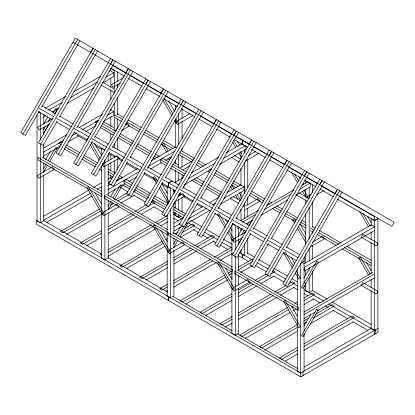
<?xml version="1.0" encoding="UTF-8"?>
<svg xmlns="http://www.w3.org/2000/svg" width="415" height="415" viewBox="0 0 415 415"><rect width="100%" height="100%" fill="white"/><g stroke="black" fill="none" stroke-linecap="round" stroke-linejoin="round"><path stroke-width="0.62" d="M23.038 134.019L77.636 39.456M39.28 111.313L25.388 135.378L20.75 132.696L75.348 38.133L394.25 222.29L391.9 226.362L73.014 42.252M41.541 107.397L79.986 40.81M44.006 123.618L47.818 117.014M43.435 129.895L45.655 126.041M48.202 121.636L50.106 118.337M53.286 112.828L55.828 108.424L57.395 109.332L54.853 113.736M43.409 133.552L48.814 124.194M92.976 48.311L38.377 142.874L43.02 145.556L56.912 121.491M90.641 52.43L92.991 48.358M40.67 144.197L95.263 49.634M59.495 117.014L97.613 50.988M45.593 159.796L50.36 151.537M43.435 168.827L46.293 163.873M48.202 160.569L55.828 147.356L57.395 148.259L49.447 162.021M43.731 171.935L47.543 165.326M110.603 58.489L56.004 153.052L60.647 155.734L74.539 131.669M58.297 154.375L112.896 59.812M110.556 63.931L112.911 59.859M76.801 127.753L115.246 61.166M128.23 68.667L73.637 163.23L78.274 165.907L92.488 141.287M125.895 72.786L128.245 68.714M75.924 164.553L130.523 69.99M94.75 137.37L132.873 71.344M145.862 78.845L91.264 173.408L95.901 176.085L109.793 152.025M93.551 174.731L148.15 80.162M145.815 84.287L148.165 80.214M112.055 148.108L150.5 81.522M163.489 89.023L108.891 183.586L113.534 186.262L127.747 161.643M161.155 93.142L163.505 89.069M111.184 184.908L165.777 90.34M130.009 157.726L168.127 91.699M110.696 196.648L115.147 188.939M108.216 206.229L111.08 201.275M112.984 197.971L120.615 184.758L122.181 185.661L114.234 199.428M108.512 209.336L112.325 202.728M181.116 99.201L126.518 193.763L131.161 196.44L145.053 172.381M128.811 195.086L183.404 100.518M181.07 104.642L183.42 100.57M147.315 168.464L185.759 101.877M198.744 109.378L144.15 203.941L148.788 206.618L163.002 181.998M146.438 205.264L201.036 110.696M165.263 178.082L203.386 112.055M214.036 123.675L216.391 119.603L161.777 214.119L166.415 216.796L180.307 192.736M164.065 215.442L218.663 120.874M182.569 188.82L221.013 122.233M173.657 204.486L175.566 201.182M178.424 196.228L180.333 192.923M183.191 187.969L185.738 183.565M234.003 129.729L179.405 224.297L184.047 226.974L197.934 202.914M176.142 234.434L180.592 226.725M181.692 225.62L236.291 131.052M233.956 135.171L236.306 131.104M173.662 244.015L176.204 239.611M178.113 236.306L183.835 226.398M200.523 198.437L238.641 132.411M173.641 247.672L177.77 240.513M179.996 236.659L187.627 223.446L186.06 222.544M249.296 144.031L251.646 139.959L197.032 234.475L201.674 237.152L215.567 213.092M199.325 235.798L253.918 141.23M217.828 209.176L256.273 142.589M230.413 198.588L231.036 197.504M269.257 150.085L214.664 244.653L219.302 247.33L233.194 223.27M216.952 245.971L271.55 151.408M269.216 155.526L271.566 151.459M235.777 218.793L273.9 152.767M238.329 235.212L242.142 228.608M238.392 240.389L239.03 239.289M241.572 234.885L244.43 229.931M247.293 224.977L249.197 221.672M238.371 244.046L242.184 237.442M244.726 233.038L245.996 230.833M249.176 225.329L252.04 220.375M286.884 160.263L232.291 254.831L236.929 257.507L250.821 233.448M284.55 164.382L286.9 160.315M234.579 256.148L289.177 161.585M253.083 229.531L291.527 162.945M304.517 170.441L249.918 265.009L254.561 267.685L268.448 243.626M252.206 266.326L306.804 171.763M304.47 175.882L306.82 171.81M271.037 239.149L309.154 173.122M319.721 179.218L265.123 273.786L269.76 276.463L283.652 252.403M267.41 275.109L322.009 180.541M319.675 184.659L322.024 180.592M286.241 247.926L324.359 181.9M337.348 189.396L282.75 283.964L287.393 286.64L341.986 192.078M335.014 193.52L337.364 189.448M285.043 285.281L339.636 190.718M303.993 277.962L310.031 267.499M303.993 326.05L310.669 314.487M361.123 285.25L362.689 282.537L377.951 291.346L376.379 294.059L361.014 285.188M45.323 108.185L66.047 96.218M73.891 91.694L100.778 76.168M109.181 71.318L110.302 70.669L113.736 72.656L113.736 76.495L102.531 82.959M48.757 110.167L62.203 102.406M70.602 97.556L97.489 82.035M105.892 77.18L113.736 72.656M43.16 117.243L45.956 115.624M52.119 112.066L58.842 108.185M67.246 103.335L94.132 87.809M52.368 118.763L37.656 127.255L39.223 129.968L49.577 123.992M123.587 77.647L111.49 84.629L113.056 87.342L120.137 83.254M43.642 148.088L67.168 134.501M78.933 127.711L102.458 114.13M97.401 120.63L95.113 121.953L96.783 122.913M43.16 152.331L63.324 140.69M71.722 135.84L76.765 132.93M82.367 129.693L98.609 120.314M107.013 115.463L113.736 111.583L113.736 115.422L104.212 120.921M43.16 156.17L59.962 146.469M68.926 141.292L78.445 135.798M85.729 131.591L95.813 125.771M87.005 139.238L88.053 138.631M115.624 130.331L116.719 129.703M124.889 124.982L127.613 123.411L129.179 126.124M54.697 169.128L38.782 178.315L37.215 175.602L52.472 166.794L54.043 169.507M121.554 130.528L129.293 126.061M102.547 164.091L117.258 155.594L118.825 158.307M189.997 113.596L175.83 121.777L177.397 124.49L192.768 115.619M102.261 165.663L103.828 164.755L102.879 163.105M119.479 157.933L103.568 167.121L102.313 164.947M43.642 216.277L88.457 190.407M93.494 187.492L101.338 182.968M108.061 179.088L111.225 177.247M43.16 220.521L90.771 193.032M97.489 189.152L101.41 186.89M108.133 183.01L110.374 181.718M41.007 222.492L43.222 221.216M107.869 185.811L110.67 184.193M116.273 180.961L137.557 168.672M151.558 160.584L175.083 147.003L176.557 147.854M46.516 222.419L91.891 196.228M107.942 189.733L139.871 171.302M148.269 166.451L175.156 150.925M130.663 187.269L123.976 183.414L123.976 180.852L126.269 179.529L132.95 183.388M166.685 165.829L160.558 162.296L160.558 159.734L162.846 158.411L168.972 161.949M107.942 193.572L125.304 183.549M128.666 181.609L136.509 177.081M150.51 168.993L161.715 162.53M165.637 160.263L171.8 156.704M99.507 208.963L60.429 231.518L62.717 232.841L100.679 210.929M115.137 199.937L127.415 192.845M110.727 205.124L113.518 203.516M117.985 200.938L128.588 194.811M133.614 191.912L135.285 190.947L134.372 190.418M179.866 168.049L192.399 160.812M66.628 234.423L101.234 214.441M120.775 203.163L134.73 195.107M119.479 206.53L103.568 215.717L102.002 213.004L117.258 204.196L118.825 206.909M182.631 170.067L189.608 166.042M162.457 179.405L168.615 182.958L172.049 180.976L165.331 177.101M175.457 190.75L168.744 186.875L168.744 183.036L172.178 181.054L178.891 184.929M174.367 182.735L183.3 177.579M191.673 172.744L218.466 157.275M226.284 152.762L241.914 143.74M177.802 184.716L180.037 183.43M187.85 178.917L215.203 163.126M223.016 158.613L245.348 145.722M101.473 230.724L80.261 242.972L82.549 244.29L101.53 233.334M108.17 226.855L131.057 213.642M134.968 211.385L146.132 204.943M151.153 202.043L152.829 201.073L155.117 202.396L137.816 212.387M175.011 190.169L173.335 191.133L173.335 189.214M184.504 184.691L211.852 168.895M219.67 164.387L245.903 149.239L245.903 146.038M108.227 229.469L133.905 214.643M86.46 245.872L101.53 237.173M108.227 233.308L136.696 216.869M141.162 214.29L154.001 206.878M169.299 201.374L167.665 202.318L168.293 203.402M178.019 196.337L182.922 193.509L184.488 196.222M248.58 155.599L255.666 151.511M174.248 202.136L184.602 196.155M245.244 161.144L258.976 153.218M101.208 253.778L100.093 254.421L101.468 255.215M107.91 249.908L151.449 224.769M155.355 222.513L167.079 215.748M107.967 252.517L153.182 226.414M157.648 223.835L167.696 218.036M173.833 214.488L174.948 213.844L173.579 213.051M107.967 256.356L155.412 228.966M160.439 226.061L167.696 221.875M101.447 166.275L101.447 258.031L104.881 260.013L108.206 258.094L108.206 212.864M175.28 212.817L175.28 215.406L178.715 217.387L180.93 216.106M173.875 223.27L183.394 217.776M191.797 212.926L203.002 206.457M209.16 202.899L218.684 197.4M227.088 192.55L240.529 184.789L243.963 186.771L243.963 190.61L220.438 204.19M173.947 227.197L180.11 223.638M187.948 219.11L206.437 208.439M212.594 204.88L215.395 203.267M223.799 198.412L243.963 186.771M173.947 231.036L182.911 225.859M185.152 224.567L209.798 210.338M162.348 241.374L119.925 265.87L122.218 267.193L163.52 243.34M165.699 239.445L167.375 238.475M175.187 233.967L177.978 232.353M184.68 228.483L192.493 223.976L194.78 225.293L181.941 232.706M126.124 268.775L165.196 246.214M180.271 237.515L194.225 229.454M245.53 205.959L258.063 198.723L259.629 201.436M184.602 244.757L169.232 253.627L167.665 250.914L182.922 242.106L184.488 244.819M245.462 209.617L260.288 201.057M167.665 261.206L139.756 277.319L142.049 278.641L167.722 263.816M173.807 257.658L190.552 247.994M195.019 245.415L212.324 235.424L214.612 236.747L196.751 247.06M240.633 220.604L258.498 210.291M266.871 205.456L293.664 189.987M301.482 185.474L307.619 181.931M173.864 260.272L192.845 249.316M242.365 222.248L255.765 214.514M264.137 209.679L290.931 194.21M299.303 189.375L310.467 182.927L310.467 186.766L295.957 195.149M146.511 279.902L167.722 267.654M173.864 264.111L196.751 250.899M200.658 248.642L214.057 240.907M239.574 227.695L237.899 228.665L237.899 226.108M246.277 223.83L252.974 219.96M260.786 215.452L287.579 199.983M246.074 231.855L232.452 239.72L234.019 242.433L242.734 237.401M306.28 197.094L311.188 194.262M307.064 198.048L308.112 197.447L303.977 190.288M316.676 194.708L323.762 190.62M167.406 284.259L159.588 288.767L161.881 290.09L167.463 286.869M173.543 280.711L210.384 259.442M214.296 257.186L232.156 246.873M173.6 283.326L212.677 260.765M217.144 258.187L232.213 249.482M165.787 291.672L167.463 290.708M173.6 287.159L216.583 262.347M219.934 260.413L232.213 253.321M172.806 296.943L173.911 296.3L173.911 250.427M224.961 274.948L180.302 300.73L182.59 302.053L226.134 276.914M228.307 273.013L231.098 271.4M238.355 267.213L252.87 258.83M229.479 274.979L232.27 273.366M238.412 269.823L252.367 261.766M185.941 303.956L227.809 279.783M231.155 277.848L232.27 277.204M240.648 272.37L251.812 265.927M312.495 242.106L322.849 236.125L324.416 238.843M249.929 281.842L234.019 291.029L232.452 288.316L247.708 279.508L249.275 282.221M310.249 247.018L325.329 238.314M231.954 293.81L200.134 312.179L202.421 313.501L232.011 296.419M238.651 289.94L250.93 282.848M255.396 280.27L266.005 274.149M238.148 292.876L253.223 284.171M257.689 281.593L268.292 275.472M270.528 274.18L274.989 271.602L272.702 270.279M205.218 315.727L232.011 300.258M238.148 296.715L256.569 286.075M261.035 283.497L273.874 276.084M300.828 263.131L304.262 261.149L304.262 257.31M337.665 199.21L374.6 220.536L378.039 218.555M371.129 225.739L371.129 218.632L374.563 220.614L377.889 218.695L377.889 328.54M303.764 263.878L371.363 224.852L374.584 226.709L304.19 267.353L304.19 271.073L374.584 230.434M232.244 316.536L219.966 323.627L222.253 324.95L232.301 319.151M238.386 312.993L271.322 293.976M274.673 292.046L286.392 285.276M288.627 283.99L292.534 281.733L294.821 283.051L277.521 293.042M238.443 315.602L273.054 295.62M225.049 327.176L232.301 322.989M238.443 319.441L276.961 297.202M280.312 295.273L294.266 287.216M235.886 335.009L238.656 333.406L238.656 288.176M305.731 282.963L305.731 290.718L309.165 292.7L312.485 290.78L312.485 271.394M287.247 307.686L239.797 335.076L242.085 336.399L288.42 309.652M295.06 303.173L297.296 301.881M303.993 298.017L312.365 293.182L314.653 294.505L304.05 300.626M291.771 307.717L293.441 306.747M245.436 338.303L290.095 312.521M293.441 310.586L296.232 308.978M304.05 304.465L313.538 298.987M303.967 312.023L372.623 272.385M304.024 314.637L374.356 274.03M304.024 318.476L315.187 312.028M317.418 310.742L374.356 277.868M297.586 324.613L259.629 346.525L261.922 347.848L297.088 327.544M303.728 321.065L308.755 318.165M315.452 314.3L332.197 304.631L334.485 305.954L313.273 318.201M303.785 323.679L306.576 322.066M264.713 350.078L297.088 331.383M310.482 323.648L333.93 310.114M297.327 347.666L279.461 357.979L281.754 359.297L297.384 350.276M304.024 343.796L352.029 316.08L354.317 317.402L304.081 346.406M285.1 361.206L297.384 354.114M304.081 350.244L353.201 321.884M304.159 367.078L371.7 328.083M328.706 303.941L374.6 330.433L378.039 328.452L378.039 332.291L300.828 376.867L168.744 300.61L168.744 296.772L300.828 373.028L304.055 371.166L304.055 333.691M112.543 65.399L125.978 73.154M129.895 75.416L143.325 83.171M147.802 85.76L161.238 93.515M165.154 95.777L178.585 103.532M183.062 106.116L196.497 113.871M200.414 116.133L213.844 123.888M218.321 126.471L231.757 134.227M235.673 136.488L242.391 140.369L242.391 144.207L233.993 139.357M249.233 144.316L242.516 140.441L242.516 144.28L247.553 147.185M253.15 146.578L267.146 154.66M271.062 156.922L284.493 164.677M288.409 166.939L302.405 175.016M306.322 177.278L317.517 183.741M321.433 186.003L334.864 193.758M339.34 196.342L374.6 216.697L374.6 220.536M110.867 68.267L124.298 76.023M128.214 78.285L141.65 86.04M146.127 88.628L159.557 96.384M163.474 98.646L176.909 106.401M181.386 108.984L194.817 116.74M198.733 119.001L212.169 126.757M216.646 129.34L230.076 137.095M251.474 149.447L265.465 157.529M269.382 159.791L282.817 167.546M286.734 169.808L300.725 177.885M304.641 180.146L315.836 186.61M320.313 189.193L333.188 196.627M177.241 106.691L175.28 105.555L175.28 110.079M309.165 182.854L305.731 180.873L305.731 183.456M240.985 143.766L244.419 145.748M234.304 155.49L240.845 159.267M298.883 192.773L308.687 198.437M102.837 82.388L113.736 88.68M231.103 157.259L239.279 161.98M296.113 194.796L307.121 201.151M101.161 85.039L113.803 92.338M110.789 109.887L113.736 111.583M117.217 113.752L123.929 117.621M127.841 119.883L141.261 127.628M145.732 130.211L159.153 137.962M163.064 140.218L174.803 146.998M182.206 151.273L194.505 158.374M198.422 160.631L205.69 164.828M215.753 170.638L229.728 178.709M233.645 180.966L240.913 185.163M251.023 191.004L264.998 199.07M268.915 201.332L271.711 202.945M276.743 205.85L282.33 209.077M286.807 211.66L297.986 218.114M301.897 220.375L305.814 222.637M312.096 226.263L315.452 228.198M319.363 230.46L341.171 243.05M346.758 246.277L371.363 260.48M114.929 115.074L122.757 119.593M126.668 121.849L140.088 129.599M144.56 132.178L157.98 139.928M161.892 142.184L173.076 148.643M179.918 152.59L193.333 160.34M197.25 162.597L203.397 166.15M209.549 169.699L210.664 170.347M215.141 172.931L228.556 180.675M232.473 182.937L238.62 186.485M250.411 193.291L263.826 201.036M267.742 203.298L269.418 204.268M274.45 207.173L281.163 211.043M285.634 213.626L296.253 219.758M300.73 222.341L306.317 225.568M310.368 227.908L314.28 230.164M318.751 232.748L338.879 244.368M344.471 247.599L371.306 263.089M114.929 117.632L121.636 121.507M125.553 123.763L138.968 131.514M143.44 134.092L156.86 141.842M160.776 144.098L170.84 149.908M179.918 155.153L192.218 162.255M196.129 164.511L201.161 167.416M207.874 171.291L209.549 172.261M214.021 174.84L227.441 182.59M231.352 184.846L236.384 187.751M249.291 195.206L262.711 202.951M272.214 208.439L280.042 212.957M284.514 215.541L295.138 221.672M299.609 224.256L306.317 228.131M310.368 230.465L313.164 232.078M317.076 234.34L336.083 245.312M342.235 248.865L371.306 265.652M103.273 121.569L113.736 127.607M167.624 158.722L169.802 159.977M174.051 162.431L178.523 165.014M233.069 196.503L240.15 200.595M102.412 123.525L115.78 131.239M120.236 133.812L133.604 141.531M137.505 143.782L151.428 151.823M155.324 154.069L159.225 156.32L156.937 157.643L154.152 156.035M172.873 164.2L186.236 171.919M196.264 177.708L204.061 182.211M207.962 184.462L221.885 192.498M230.299 198.526L238.584 203.309M242.946 205.824L244.036 206.452M101.239 125.486L114.607 133.205M119.064 135.778L132.427 143.497M136.328 145.748L150.251 153.783M160.558 159.734L167.24 163.593M171.696 166.166L185.064 173.885M193.976 179.031L202.888 184.172M206.784 186.423L220.707 194.464M95.113 124.51L96.223 125.154M100.124 127.405L113.492 135.119M117.948 137.692L131.316 145.411M135.772 147.984L148.58 155.381M153.036 157.954L155.262 159.241M170.581 168.08L183.949 175.799M191.746 180.302L201.773 186.091M206.229 188.664L219.597 196.378M42.206 106.012L55.636 113.767M59.553 116.029L72.983 123.784M77.465 126.368L90.895 134.123M94.812 136.385L108.248 144.14M112.724 146.728L126.155 154.479M130.071 156.746L144.062 164.822M147.984 167.084L161.414 174.84M183.373 187.513L196.243 194.946M200.72 197.53L214.15 205.285M218.072 207.547L231.503 215.302M235.979 217.891L249.415 225.641M253.332 227.908L267.322 235.985M271.239 238.246L282.433 244.71M286.35 246.972L299.786 254.727M38.766 107.993L53.883 116.719M56.679 118.337L71.79 127.057M74.031 128.354L89.142 137.075M91.938 138.693L106.489 147.092M109.29 148.71L124.401 157.435M127.198 159.049L141.748 167.453M144.55 169.066L159.661 177.791M168.744 183.036L177.138 187.881M179.934 189.499L195.045 198.22M197.286 199.516L212.397 208.237M215.198 209.855L230.309 218.581M232.545 219.872L247.656 228.598M250.458 230.211L265.569 238.936M267.805 240.228L280.68 247.662M283.476 249.275L298.027 257.679M38.766 111.832L52.202 119.587M56.118 121.849L69.549 129.605M74.031 132.188L87.461 139.943M91.378 142.205L104.808 149.96M109.29 152.549L122.721 160.304M126.637 162.566L140.073 170.321M144.55 172.905L157.98 180.66M161.897 182.922L168.615 186.797L168.615 182.958M179.934 193.333L193.369 201.088M197.286 203.35L210.716 211.105M214.638 213.367L228.629 221.449M232.545 223.711L245.976 231.466M249.897 233.728L263.888 241.805M267.805 244.067L278.999 250.53M282.916 252.792L296.351 260.547M38.486 111.832L40.452 112.968L40.452 140.104M104.881 150.168L101.447 148.181L101.447 156.585M232.39 223.778L235.331 225.48L235.331 250.032M76.822 135.067L86.849 140.856M95.761 146.002L101.327 149.218M108.569 153.4L114.696 156.937M118.036 158.862L121.937 161.113M126.393 163.686L136.416 169.476M143.938 173.818L155.635 180.572M162.317 184.431L167.333 187.326M173.46 190.859L175.13 191.823M179.026 194.075L180.696 195.04M183.482 196.648L192.394 201.794M196.85 204.367L201.861 207.261M62.494 142.713L60.823 141.748L58.531 143.071L61.316 144.679M66.39 144.965L79.758 152.679M84.214 155.251L97.582 162.971M108.165 169.081L115.406 173.263M119.302 175.514L122.648 177.438L120.355 178.761L118.13 177.475M136.851 185.64L150.22 193.359M154.671 195.932L167.484 203.329M173.61 206.867L185.863 213.938M65.217 146.926L78.585 154.645M83.042 157.218L96.405 164.937M108.102 171.691L113.674 174.902M123.976 180.852L131.773 185.355M135.674 187.606L149.042 195.325M153.498 197.898L166.866 205.612M173.548 209.471L184.685 215.904M190.916 220.417L202.11 226.881M206.027 229.142L219.457 236.898M223.379 239.159L232.333 244.331M247.07 252.839L254.348 257.041M258.825 259.624L270.02 266.088M273.936 268.349L287.367 276.105M291.844 278.693L297.441 281.92M304.159 285.8L305.839 286.77M311.997 290.324L327.108 299.049M332.145 301.954L371.321 324.577M58.531 145.629L60.201 146.594M64.102 148.845L78.025 156.88M81.926 159.132L95.294 166.851M99.19 169.102L101.421 170.389M108.102 174.248L113.113 177.143M117.014 179.394L118.685 180.359M134.559 189.52L148.482 197.561M152.383 199.812L165.751 207.531M173.548 212.034L183.575 217.818M110.245 177.812L111.925 178.782M122.56 184.919L129.833 189.121M133.755 191.382L147.185 199.138M151.101 201.4L165.092 209.476M173.491 214.322L181.324 218.845M188.042 222.725L200.352 229.832M204.273 232.094L217.704 239.849M221.62 242.111L232.255 248.253M239.533 252.455L242.329 254.068L242.329 257.907L238.412 255.645M253.15 260.319L242.516 254.177L242.516 258.016L248.673 261.569M257.072 262.581L268.261 269.039M272.183 271.301L285.613 279.056M290.09 281.645L297.368 285.842M304.081 289.722L323.669 301.031M111.827 178.772L110.847 178.206L110.847 175.618M120.319 187.466L128.157 191.989M133.755 195.221L145.504 202.006M153.903 206.852L163.417 212.345M173.491 218.16L178.528 221.071M186.361 225.594L188.602 226.886M193.639 229.796L198.676 232.701M202.593 234.963L208.19 238.194M213.227 241.105L216.023 242.718M219.945 244.98L227.778 249.503M255.391 265.45L266.586 271.908M273.858 276.11L283.933 281.925M293.447 287.419L297.368 289.68M304.081 293.561L308.003 295.822M313.04 298.727L320.313 302.929M325.35 305.839L328.151 307.453M333.188 310.363L347.739 318.762M352.776 321.672L367.887 330.397M42.636 157.456L101.343 191.346M106.505 194.329L167.447 229.516M172.526 232.447L232.348 266.985M237.515 269.968L297.337 304.506M43.305 220.334L101.514 253.939M108.227 257.819L167.556 292.072M172.713 296.419L232.037 330.672M237.634 333.904L297.519 368.479M367.742 216.594L371.238 222.648M362.907 213.512L370.221 226.175M359.753 211.666L368.333 226.528M366.372 262.311L371.14 270.57M370.123 274.097L360.267 257.03L358.7 257.933L368.556 275M299.277 176.852L300.227 178.507M303.09 183.461L303.723 184.561M294.759 174.321L298.577 180.93M291.288 171.924L297.643 182.937M302.411 191.196L305.907 197.25M300.268 224.147L305.99 234.055M295.75 221.615L294.162 218.861L292.596 219.768L294.505 223.068M298.613 226.569L305.922 239.232M297.363 228.027L305.948 242.889M236.975 140.726L239.517 145.136M233.733 140.4L237.23 146.454M240.404 151.963L241.359 153.612M229.303 136.348L229.941 137.448M232.799 142.407L235.663 147.361M238.838 152.865L241.38 157.269M291.548 257.648L294.728 263.151M293.395 266.124L285.126 251.812L283.559 252.714L292.461 268.132M296.253 271.083L300.387 278.237L298.821 279.145L295.324 273.086M239.102 192.503L241.328 196.357M192.031 114.597L192.659 115.681M231.726 185.017L233.951 188.872M237.131 194.376L240.627 200.435M230.475 186.47L232.384 189.774M235.564 195.283L237.79 199.133M291.548 306.244L297.27 316.157M168.506 100.99L174.549 111.448M164.309 99.009L172.894 113.871M175.753 118.83L177.662 122.129L176.095 123.037L174.502 120.283M162.742 99.911L171.96 115.878M225.444 219.483L227.669 223.332M230.211 227.736L232.12 231.041M226.014 225.76L219.021 213.647L217.455 214.55L225.086 227.762M228.878 230.714L234.278 240.072L232.711 240.975L227.628 232.167M168.163 151.257L163.712 143.549L162.146 144.451L166.597 152.16M174.518 162.265L175.156 163.37M169.776 157.664L170.409 158.769M225.444 268.08L232.12 279.643M161.736 183.435L167.458 193.343M157.539 181.454L154.681 176.5L153.114 177.402L156.611 183.456M160.081 185.858L168.983 201.27M159.153 187.86L168.371 203.827M160.781 230.382L167.458 241.94M94.677 143.616L101.353 155.179M91.113 142.734L100.331 158.701M90.185 144.742L99.086 160.159M94.994 192.768L101.353 203.775M375.694 333.582L375.694 329.743L303.126 371.638L303.116 375.544M374.6 330.433L374.6 334.272M374.563 220.614L374.563 330.459L371.129 328.478L371.129 290.998M371.129 232.198L371.129 239.953M371.129 242.536L371.129 273.552M371.129 279.368L371.129 287.766M312.485 184.167L312.485 192.565M312.485 201.612L312.485 227.456M312.485 231.337L312.485 233.272M312.485 245.55L312.485 259.121M309.165 187.378L309.165 198.36M309.165 207.407L309.165 239.071M309.165 248.118L309.165 261.04M309.165 268.147L309.165 269.439M309.165 277.194L309.165 292.7M305.731 189.271L305.731 197.026M305.731 200.258L305.731 204.133M305.731 213.824L305.731 244.84M305.731 253.887L305.731 262.934M305.731 270.041L305.731 275.212M304.055 283.289L304.055 261.32L300.73 263.24L300.73 373.085L297.296 371.103L297.296 269.008M304.055 285.873L304.055 331.103M300.828 373.028L300.828 376.867M247.745 159.334L247.745 187.767M247.745 197.462L247.745 204.569M247.745 208.444L247.745 216.843M247.745 238.169L247.745 253.674M244.419 149.623L244.419 152.855M244.419 162.55L244.419 193.561M244.419 203.257L244.419 218.762M244.419 243.963L244.419 255.593L240.985 253.612L240.985 249.737M240.985 151.517L240.985 158.629M240.985 168.319L240.985 185.121M240.985 192.228L240.985 199.335M240.985 209.025L240.985 220.656M240.985 228.411L240.985 230.994M238.656 228.084L238.656 236.483M238.656 239.066L238.656 244.238M238.656 253.928L238.656 270.73M238.656 275.254L238.656 284.944M235.331 256.496L235.331 335.325L231.897 333.344L231.897 224.79M182.035 108.849L182.035 118.545M182.035 121.128L182.035 138.574M182.035 148.269L182.035 151.496M182.035 156.019L182.035 167.006M182.035 174.762L182.035 178.637M182.035 197.374L182.035 212.236M178.715 113.357L178.715 144.368M178.715 154.064L178.715 167.634M178.715 172.158L178.715 180.556M178.715 194.77L178.715 196.062M178.715 199.293L178.715 210.281M178.715 214.804L178.715 217.387M175.28 119.774L175.28 147.558M175.28 160.481L175.28 163.064M175.28 170.171L175.28 183.098M175.28 201.187L175.28 208.294M173.911 190.978L173.911 193.561M173.911 203.257L173.911 233.624M173.911 238.148L173.911 247.838M170.586 199.361L170.586 188.374L167.152 186.392L167.152 205.129M170.586 209.051L170.586 298.219L167.152 296.237L167.152 214.82M117.606 71.65L117.606 81.345M117.606 84.577L117.606 87.804M117.606 97.499L117.606 114.945M117.606 118.82L117.606 128.515M117.606 138.205L117.606 149.836M117.606 158.883L117.606 169.221M114.281 93.603L114.281 70.343L110.847 68.356L110.847 70.944M114.281 103.294L114.281 130.435M114.281 144.005L114.281 147.88M114.281 156.279L114.281 158.219M114.281 160.802L114.281 173.081M110.847 78.051L110.847 87.098M110.847 90.325L110.847 99.372M110.847 109.067L110.847 110.359M110.847 116.817L110.847 126.513M110.847 133.62L110.847 140.083M110.847 154.297L110.847 159.464M110.847 162.696L110.847 170.451M108.206 154.064L108.206 161.17M108.206 164.402L108.206 195.418M108.206 199.937L108.206 209.632M104.881 159.858L104.881 260.013M43.777 114.281L43.777 123.971M43.777 127.203L43.777 134.31M43.777 144L43.777 158.219M43.777 162.742L43.777 172.433M43.777 175.016L43.777 220.894M40.452 143.984L40.452 222.814L37.018 220.832L37.018 114.862M316.769 261.113L301.513 287.538L303.08 288.446L318.336 262.021L316.769 261.113M316.769 309.206L301.513 335.631L303.08 336.534L318.336 310.109L316.769 309.206M362.689 234.449L361.123 237.162L376.379 245.971L377.951 243.257L362.689 234.449M88.571 186.932L87.005 187.834L102.261 214.259L103.828 213.357L88.571 186.932M154.681 225.096L153.114 225.999L168.371 252.429L169.937 251.521L154.681 225.096M219.021 262.244L217.455 263.151L232.711 289.577L234.278 288.669L219.021 262.244M285.126 300.408L283.559 301.316L298.821 327.741L300.387 326.838L285.126 300.408M101.846 194.282L38.113 157.487L38.113 160.045L101.846 196.845L101.846 194.282M167.951 232.452L104.217 195.652L104.217 198.209L167.951 235.009L167.951 232.452M232.296 269.6L168.563 232.799L168.563 235.357L232.296 272.157L232.296 269.6M298.401 307.764L234.667 270.969L234.667 273.526L298.401 310.321L298.401 307.764M168.599 296.637L36.515 220.381L36.515 224.219L168.599 300.476L168.599 296.637"/></g></svg>
